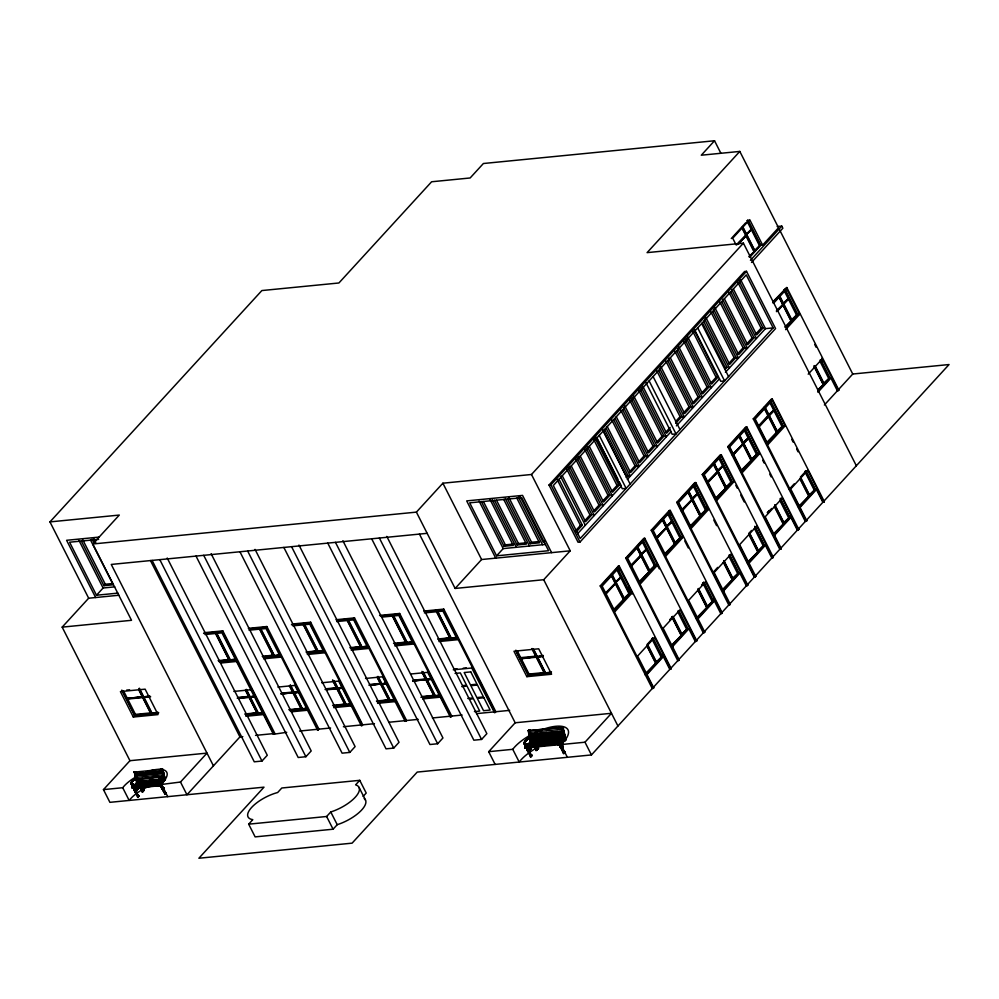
<?xml version="1.0" encoding="UTF-8"?>
<svg xmlns="http://www.w3.org/2000/svg" width="999" height="999" viewBox="0 0 999 999"><rect width="100%" height="100%" fill="white"/><g stroke="black" fill="none" stroke-linecap="round" stroke-linejoin="round"><path stroke-width="1.5" d="M136.463 780.818C135.439 778.571 132.268 780.581 132.068 782.454C132.168 786.638 133.878 784.24 132.667 785.476M135.752 775.686L136.226 779.195L164.398 776.335L163.898 774.7L135.452 777.472C134.203 779.682 128.047 783.491 133.279 786.076C134.902 784.839 132.318 783.853 133.304 785.414M161.001 782.754C155.444 781.181 162.937 774.65 163.499 777.996M132.58 785.364C129.545 781.43 135.402 780.119 136.026 777.422M159.778 782.804C156.793 780.793 162.288 775.274 162.787 775.524M163.274 777.322C161.289 777.122 163.811 774.25 163.361 775.499L162.487 775.649M525.599 745.803C521.203 741.82 528.471 739.173 529.458 736.213L563.461 732.854L563.648 730.943L563.461 732.854M559.353 742.482C553.496 739.984 562.35 733.766 562.712 733.703M133.854 787.724C133.966 792.844 137.937 790.034 137.562 786.663M138.187 786.75C138.524 790.134 134.553 792.632 134.503 787.662M161.089 784.552L161.688 787.437L163.411 787.687M525.174 743.706C524.787 741.233 527.497 738.323 529.907 739.01C531.056 738.486 524.65 738.973 524.587 742.245C523.688 744.829 527.06 746.852 524.975 743.144C524.113 739.834 533.091 736.363 529.308 737.137M557.554 740.509C555.619 735.439 566.908 735.539 561.613 735.676C557.08 735.114 559.153 744.705 558.104 740.546M137.625 782.791L137.55 783.678L140.559 783.441M565.372 740.759L565.559 740.034M162.65 775.586C160.702 777.01 155.956 780.144 159.74 783.341M562.961 746.865L561.051 746.066L561.088 743.181M565.197 740.684L563.811 739.735L564.56 737.612M529.895 730.132L529.083 730.506L531.243 741.62L524.712 747.065L525.262 748.189L527.372 748.201L531.181 756.705L530.394 756.78L528.121 750.936M557.792 743.83L558.903 743.593L557.792 743.83L558.329 744.929L560.439 744.942L564.248 753.446L563.461 753.533L559.69 745.192L560.839 745.541M559.84 744.218L563.161 743.606C556.955 745.142 562.999 741.096 559.29 744.842M529.12 730.569L528.159 730.706L563.224 727.197L563.886 730.856L561.888 731.006C560.339 718.656 564.472 738.011 564.997 739.26L560.764 743.468M560.776 745.254L559.34 744.28L560.277 743.206M132.904 785.464C131.693 783.753 134.89 785.614 133.054 784.727M137.625 787.349L138.574 787.387M137.612 787.237L144.58 786.65M138.024 780.656C138.961 782.991 137.425 783.965 136.963 782.979L133.878 785.689M136.551 781.293L134.141 771.752M134.765 775.549L135.564 775.474L134.565 771.715L135.589 775.224M163.724 778.908L161.613 769.03L162.862 773.051L134.915 775.798M161.089 769.492L161.888 772.876L163.549 772.677L162.8 772.876C162.687 772.077 160.752 768.056 162.737 769.33C164.385 775.187 166.633 787.075 163.674 773.139M562.986 734.402L563.411 733.628L562.375 733.878M530.756 738.723L529.732 738.161L530.344 736.887M136.513 783.104L137.325 781.493L134.678 771.79M163.774 779.969L163.599 778.621L164.698 779.382M164.498 779.595L164.398 780.556M530.457 741.258L528.908 734.515M558.366 744.829A1.523 0.999 84.4 0 1 557.879 743.868L562.961 739.272L563.399 736.85M526.411 747.09L525.998 746.191C528.646 743.593 525.474 745.029 525.924 744.193M559.552 742.095L559.428 740.971M559.428 742.644C561.163 742.432 559.353 739.347 559.203 741.47M159.615 785.576L159.066 784.502L159.902 782.954M159.803 785.614L161.613 784.115L160.364 785.414L159.053 784.252C161.726 784.34 159.54 780.169 159.703 782.579M563.224 732.891L562.812 734.902L563.823 735.464M564.298 740.771L565.372 737.412L563.461 737.687M132.492 788.248L132.417 787.387M526.473 745.379L525.399 745.704M526.148 745.479L524.812 747.115L530.856 742.432M138.024 780.881L138.187 783.591L138.224 781.992M136.726 779.932L135.789 779.307L136.101 778.196M163.361 775.499L162.899 776.585L164.148 778.096M134.977 785.776L135.389 785.139L134.753 785.426M558.728 741.033L559.477 742.17M559.802 741.558L559.29 740.933L559.502 741.857M559.477 741.807L559.428 740.833M565.384 738.748L563.399 738.211M159.915 784.627C162.213 783.666 161.026 786.85 163.661 787.662M139.922 787.449L138.374 787.212M132.78 785.676L132.542 785.951M161.426 784.028L160.664 784.552M529.507 736.95C527.547 738.373 532.18 740.034 530.806 738.648L527.122 738.948M538.523 748.688L536.775 748.9L538.523 748.688L536.088 750.574L536.6 749.325M135.514 778.333L135.227 779.357L136.151 779.994M565.284 739.21L564.984 740.009M137.338 782.729L137.2 783.403A1.573 1.036 84.4 0 1 136.863 783.778L132.805 787.087A1.873 1.236 84.4 0 0 133.304 788.061L132.742 787.1M163.661 780.132L163.611 780.631A1.598 1.049 84.4 0 1 163.187 781.193L161.214 782.492M163.686 780.431L165.372 779.632M164.448 780.057L136.488 783.016L136.139 783.765M562.937 741.508L562.237 741.57L562.974 741.533M133.204 784.465L133.129 784.977M525.998 746.528L524.712 746.99M526.835 747.714C526.873 752.235 530.806 749.687 530.881 746.74M530.182 742.245L531.293 741.37M531.98 746.715L529.145 750.686M562.262 727.072L563.111 726.997M140.085 787.624L142.857 790.559L144.131 790.134L142.27 791.982L142.67 791.096C142.72 781.405 132.492 796.265 134.565 788.498M525.949 744.143C528.608 745.004 523.976 745.004 526.61 743.88M137.288 783.228L136.576 782.579M164.398 780.269C164.398 782.042 157.28 781.93 160.802 782.579M562.574 733.703C560.027 736.35 569.63 736.101 560.414 736.738M138.549 787.462L138.486 786.663M530.831 746.915L532.579 746.728L530.069 748.763M529.895 742.644L530.207 741.945L565.347 738.448M564.373 738.673L563.186 738.91M564.772 740.247L565.084 739.547M563.024 734.315L562.137 734.452M163.461 780.706L164.448 780.544M559.927 744.105L562.849 741.208M528.034 744.53L529.97 743.119L563.686 739.797L564.048 740.746L560.776 742.694L562.387 741.945M530.956 748.488L529.145 750.349L527.622 747.789M530.107 743.056L530.744 741.845M563.836 739.435L564.148 738.81M135.777 779.07L134.815 779.295M162.899 776.398L161.925 776.623M562.937 745.878L561.251 747.127L559.915 744.605M562.949 746.228C560.814 748.251 564.997 746.84 560.501 747.514M137.05 790.496L134.44 790.696M163.961 787.761C161.938 788.848 165.06 788.111 163.599 787.774M133.067 785.813L136.351 783.378M559.215 741.795L559.902 741.733M564.035 739.01L560.402 739.71M563.686 739.797L560.751 741.932C561.113 744.13 559.278 743.905 560.402 743.194M156.443 785.127L180.494 782.03L206.993 753.109L129.945 760.701L103.459 789.622L109.902 802.334L263.998 787.162L198.888 858.241L352.098 843.156L417.22 772.077L591.445 754.932L670.329 668.806M163.986 788.086L161.701 788.298L160.814 785.963L165.372 794.342L161.701 788.298M530.094 750.261L528.371 750.424M529.245 750.062L530.407 749.812M133.404 787.387L132.73 788.136L132.28 787.249L137.138 783.303L136.251 783.528M529.895 742.532L526.086 745.491L525.037 743.805M132.705 786.176L133.404 785.514M160.24 783.054L161.089 782.791M118.918 595.242L88.674 598.214L49.95 521.903L261.863 290.559L338.911 282.979L431.618 181.768L470.142 177.972L483.391 163.511L714.535 140.759L720.866 153.247M129.945 760.701L62.175 627.135L131.518 620.304L92.807 543.993L119.293 515.072L49.95 521.903M62.175 627.135L88.674 598.214M81.294 540.983L103.971 585.689L105.295 584.24L112.999 583.478M98.664 539.36L69.605 542.22L96.491 595.229L103.109 587.999L114.76 586.85M122.328 690.534L126.486 698.726L141.671 696.578M126.698 699.15L127.36 698.426L143.344 696.852L151.448 712.824L150.787 713.548L134.803 715.122L126.698 699.15L142.682 697.577L143.344 696.852M126.486 698.726L142.457 697.152L143.119 696.428L139.66 689.597M138.686 688.923L142.845 697.115L149.588 695.791M158.766 712.762L151.161 713.511L143.057 697.539L149.8 696.216M134.803 715.122L135.464 714.397L151.448 712.824M133.304 717.032L158.042 714.597L145.13 689.16L120.404 691.595L133.304 717.032L134.64 715.584L157.817 713.298M203.596 633.416L222.14 631.593L222.802 630.869L274.862 733.478L274.201 734.203L273.426 734.277L221.978 632.854L204.97 634.527M151.161 713.511L157.904 712.187M218.931 661.226L229.72 659.502L216.546 633.516M215.572 632.842L229.445 660.189L234.703 659.015M249.201 628.92L266.209 627.247L266.87 626.523L318.931 729.145L318.269 729.857L317.495 729.944L294.905 685.414L277.909 687.087M714.535 140.759L701.286 155.207L739.809 151.423L778.533 227.747L762.637 245.092L760.714 245.279L749.7 257.292M132.954 786.5L160.652 783.716L161.026 784.702L161.826 783.878L161.363 783.041L159.915 784.527L131.943 787.125L132.467 788.086M137.8 796.415L139.136 796.053L137.612 797.077L134.59 790.971M137.612 797.077L138.986 795.753M142.27 791.982L144.131 790.134M262.999 656.88L273.788 655.157L261.301 630.544M259.64 628.496L273.514 655.844L280.307 654.52M739.809 151.423L647.09 252.635L743.406 243.144L856.343 465.759M161.501 784.24L161.251 783.915A25.937 9.928 -26.9 0 0 151.049 770.541M291.446 624.762L309.99 622.939L310.652 622.215L362.712 724.824L362.05 725.549L361.276 725.624L338.686 681.106L321.69 682.779M92.807 543.993L416.396 512.125L442.882 483.204L531.493 474.488L743.406 243.144M237.213 698.176L248.838 697.027L249.5 696.315L246.029 689.472M245.754 690.159L249.213 696.99L254.445 695.828M263.611 712.786L257.542 713.386L249.438 697.414L254.658 696.241M164.91 793.743L166.096 793.081L165.372 794.342M164.723 794.405L166.246 793.381M166.096 793.081L164.823 793.73M245.529 714.572L257.817 712.699L250.387 698.064M257.542 713.386L262.762 712.212M306.78 652.572L317.57 650.849L303.696 623.501M306.481 623.888L303.421 624.188L317.295 651.535L324.088 650.212M242.819 736.638L239.935 736.912L186.95 794.754L180.494 782.03M336.863 620.292L353.858 618.618L354.52 617.894L406.581 720.504L405.919 721.228L405.144 721.303L382.555 676.785L365.559 678.458M281.281 693.843L292.894 692.694L293.556 691.97L290.097 685.139M289.81 685.826L293.281 692.657L298.501 691.483M281.493 694.268L293.768 692.394L301.873 708.366L289.598 710.239M307.68 708.453L301.598 709.053L293.494 693.081L298.713 691.907M273.426 734.277L286.725 732.304M731.28 238.536L742.257 226.548L746.415 234.753L737.437 244.555M745.666 222.839L742.519 226.261L746.69 234.453L751.91 228.746L747.751 220.554M301.598 709.053L306.818 707.879M350.649 648.251L361.438 646.528L348.251 620.554M347.29 619.867L361.163 647.215L366.421 646.041M152.098 560.414L254.27 761.812L261.975 761.051L267.282 755.269L167.22 558.029M736.463 244.655L746.415 234.753M742.257 227.722L745.716 234.553L751.91 228.746M738.686 242.894L746.64 235.165L754.732 251.136L749.75 256.593M746.977 233.841L752.122 229.171L760.227 245.142L755.007 250.849L754.033 250.949L745.941 234.977L752.122 229.171M380.457 616.008L399.001 614.173L399.662 613.461L451.723 716.071L451.061 716.783L450.287 716.87L427.697 672.339L410.701 674.013M738.648 243.893L746.64 235.165M325.062 689.522L336.675 688.386L337.337 687.662L333.878 680.831M332.904 680.144L337.063 688.348L342.282 687.175M351.461 704.145L345.379 704.745L337.275 688.773L342.495 687.599M748.775 256.693L754.732 251.136M754.033 250.949L760.227 245.142M317.495 729.944L318.157 729.22M750.436 260.327L781.78 226.111L782.854 228.222L751.51 262.45M334.827 705.781L345.654 704.058L338.224 689.41M345.379 704.745L350.599 703.571M549.013 485.002L744.58 271.516L746.503 271.316L775.549 328.559L579.982 542.057L578.046 542.245L549.013 485.002L550.936 484.815L746.503 271.316M416.396 512.125L455.119 588.448L481.605 559.527L570.217 550.811L531.493 474.488M395.791 643.806L406.581 642.082L394.093 617.469M392.432 615.421L406.306 642.769L413.099 641.445M196.016 556.081L298.189 757.492L305.894 756.73L311.201 750.948L211.126 553.708M424.575 611.663L443.119 609.84L443.781 609.115L495.841 711.725L495.167 712.449L494.405 712.524L471.815 667.994L453.271 669.829M364.21 798.588A26.111 9.99 -26.9 0 1 360.314 811.388A26.111 9.99 -26.9 0 1 337.225 824.687L333.079 829.207L255.132 836.887L248.676 824.163L252.809 819.642A25.125 9.615 -26.9 0 1 251.648 807.417A25.125 9.615 -26.9 0 1 277.66 792.519L281.805 787.999L359.752 780.331L366.208 793.044L363.099 796.44M481.381 501.598L504.058 546.291L505.382 544.842L514.622 543.931M496.59 555.831L548.588 550.711L521.703 497.714L469.692 502.834L496.59 555.831L503.209 548.601L545.354 544.455M368.931 685.214L380.544 684.065L381.206 683.341L377.747 676.51M377.472 677.197L380.931 684.028L386.151 682.854M370.592 685.489L381.431 683.766L369.805 684.914M395.329 699.824L389.248 700.424L381.143 684.452L386.376 683.279M494.48 500.299L517.157 545.004L518.481 543.556L526.186 542.794M361.276 725.624L361.938 724.899M507.579 499.013L530.257 543.718L531.58 542.27L539.285 541.508M377.247 701.598L389.523 699.737L382.105 685.102M389.248 700.424L394.468 699.25M438.461 639.61L450.699 637.749L436.825 610.401M436.538 611.076L450.424 638.423L457.217 637.1M239.935 551.76L342.108 753.171L349.812 752.409L355.107 746.628L255.045 549.388M544.705 540.971L543.381 542.42L520.017 496.366M427.697 672.339L428.359 671.615M412.612 680.906L425.686 679.62L426.348 678.895L422.889 672.065M421.915 671.39L426.073 679.582L431.293 678.408M412.837 681.33L426.561 679.32L434.665 695.292L420.941 697.302M440.472 695.379L434.39 695.978L426.286 680.007L431.506 678.833M772.801 301.848L786.812 287.512L838.873 390.122L837.374 390.796L830.931 378.072L817.919 392.27M772.764 302.847L786.812 287.512M773.713 303.134L786.712 288.936L799.625 314.385L785.614 329.67M776.448 310.677L783.403 304.033L779.245 295.841M779.245 297.015L782.704 303.846L788.898 298.039L784.739 289.847M575.412 530.881L580.431 525.412L582.355 525.224L558.99 479.17M584.552 520.916L589.997 514.972L591.92 514.785L567.869 467.37M593.556 511.088L599 505.132L600.923 504.945L576.873 457.542M602.559 501.248L608.004 495.304L609.939 495.117L585.889 447.714M611.563 491.421L617.02 485.477L618.943 485.289L594.892 437.874M629.582 471.753L635.027 465.809L636.95 465.621L613.586 419.568M638.586 461.925L644.03 455.981L645.966 455.794L622.602 409.74M647.589 452.097L653.046 446.141L654.969 445.954L630.918 398.551M656.593 442.257L662.05 436.313L663.973 436.126L639.922 388.711M665.609 432.43L670.142 427.472M675.524 421.603L680.057 416.645L681.98 416.458L658.628 370.404M683.616 412.762L689.06 406.818L690.996 406.63L667.632 360.577M692.619 402.934L698.076 396.99L699.999 396.79L676.635 350.749M701.635 393.107L707.08 387.15L709.003 386.963L684.952 339.56M710.639 383.266L716.083 377.322L718.006 377.135L693.955 329.72M728.646 363.611L734.103 357.654L736.026 357.467L712.662 311.413M737.649 353.771L743.106 347.827L745.029 347.64L721.665 301.586M746.665 343.943L752.11 337.999L754.033 337.799L730.669 291.758M755.669 334.116L761.113 328.159L763.049 327.972L738.998 280.569M777.659 310.002L783.616 304.458L791.72 320.429L785.726 326.973M783.965 303.122L789.11 298.464L797.214 314.435L791.982 320.142L791.021 320.242L783.603 305.594M776.41 311.663L783.403 304.033M782.704 303.846L788.898 298.039M777.634 311.001L783.616 304.458M789.11 298.464L783.89 304.171L791.982 320.142M576.336 531.793L582.355 525.224M591.92 514.785L585.564 521.715L562.2 475.661M600.923 504.945L594.567 511.888L571.203 465.834M609.939 495.117L603.583 502.06L580.219 456.006M618.943 485.289L612.587 492.22L589.223 446.166M626.136 477.435L627.946 475.449L604.582 429.395M636.95 465.621L630.594 472.564L607.23 426.511M645.966 455.794L639.597 462.724L616.246 416.67M654.969 445.954L648.613 452.897L624.562 405.494M663.973 436.126L657.617 443.069L633.566 395.654M670.254 429.27L666.62 433.229L642.569 385.826M675.624 423.401L681.98 416.458M690.996 406.63L684.64 413.574L660.589 366.158M699.999 396.79L693.643 403.733L670.279 357.679M709.003 386.963L702.647 393.906L678.596 346.503M718.006 377.135L711.65 384.078L687.599 336.663M725.199 369.28L727.022 367.295L703.658 321.253M736.026 357.467L729.67 364.41L705.619 317.008M745.029 347.64L738.673 354.583L714.622 307.168M754.033 337.799L747.677 344.742L724.312 298.689M763.049 327.972L756.68 334.915L733.316 288.861M405.144 721.303L405.806 720.591M577.447 533.878L621.341 485.964L619.268 481.88M627.347 479.408L671.378 431.331M676.385 425.874L719.405 378.896M725.411 372.34L765.446 328.646L773.151 327.884L746.253 274.887L553.334 485.489L580.232 538.498L773.151 327.884M434.39 695.978L439.61 694.804M248.676 824.163L326.623 816.495L330.769 811.975A26.111 9.99 -26.9 0 0 355.269 797.214A26.111 9.99 -26.9 0 0 355.607 784.852L359.752 780.331M455.119 588.448L543.718 579.72L570.217 550.811M283.853 547.44L386.026 748.838L393.731 748.089L399.026 742.294L298.963 545.067M784.764 327.06L791.72 320.429M791.021 320.242L797.214 314.435M785.689 327.672L797.689 314.573L799.625 314.385M450.287 716.87L450.949 716.146M327.759 543.119L429.945 744.517L437.649 743.756L442.944 737.974L342.882 540.734M515.884 650.174L520.042 658.378L520.704 657.654L536.688 656.081L533.216 649.25M537.574 657.829L545.004 672.477L544.343 673.201L528.359 674.775L520.267 658.803L535.452 656.643M653.758 687.861L652.272 688.536L600.212 585.926L618.269 566.196L619.243 566.108L671.291 668.718L669.805 669.392L663.348 656.668L646.341 675.237L652.797 687.949L653.758 687.861L637.624 656.056L654.632 637.499L670.766 669.293M696.278 641.445L680.144 609.652L663.136 628.209L679.27 660.014L677.772 660.689L625.724 558.079L643.781 538.349L644.742 538.261L696.803 640.871L695.316 641.545L688.86 628.821L671.852 647.389L672.814 647.29M721.778 613.598L705.644 581.805L688.648 600.362L704.782 632.167L703.284 632.842L651.223 530.232L669.293 510.501L670.254 510.414L722.314 613.024L720.816 613.698L714.372 600.973L697.364 619.542L701.236 627.172M747.289 585.751L731.156 553.958L714.148 572.514L730.281 604.32L728.795 604.994L676.735 502.385L694.804 482.654L695.766 482.567L747.826 585.177L746.328 585.851L739.872 573.126L722.864 591.695L723.838 591.595M772.801 557.904L756.668 526.111L739.66 544.667L755.793 576.473L754.307 577.147L702.247 474.537L720.316 454.807L721.278 454.72L773.326 557.33L771.84 558.004L765.384 545.279L748.376 563.848L749.337 563.748M798.313 530.057L782.18 498.251L765.172 516.82L781.305 548.626L779.807 549.3L727.759 446.69L745.816 426.96L746.777 426.873L798.838 529.482L797.352 530.157L790.896 517.432L773.888 536.001L774.849 535.901M823.813 502.21L807.691 470.404L790.684 488.973L806.817 520.779L805.319 521.453L753.258 418.843L771.328 399.113L772.289 399.026L824.35 501.635L822.851 502.31L816.408 489.585L799.4 508.154L801.972 513.236M758.266 413.748L760.264 411.563M532.242 648.563L536.413 656.768L543.144 655.444M600.212 585.926L601.173 585.826L619.243 566.108M625.724 558.079L626.685 557.979L644.742 538.261M651.223 530.232L652.185 530.132L670.254 510.414M676.735 502.385L677.697 502.285L695.766 482.567M702.247 474.537L703.209 474.438L721.278 454.72M727.759 446.69L728.721 446.59L746.777 426.873M753.258 418.843L754.22 418.743L772.289 399.026M520.267 658.803L536.238 657.23L536.9 656.505M550.811 672.564L544.73 673.164L536.625 657.192L543.369 655.868M695.666 483.991L678.658 502.559L691.57 527.996L708.566 509.428L695.666 483.991L693.743 484.178L706.643 509.615L708.566 509.428M772.19 400.449L755.182 419.018L768.094 444.455L785.102 425.886L772.19 400.449L770.266 400.636L783.179 426.073L785.102 425.886M528.359 674.775L529.02 674.05L545.004 672.477M526.873 676.673L551.598 674.238L538.698 648.801L513.961 651.236L526.873 676.673L528.196 675.237L551.386 672.951M494.405 712.524L495.067 711.8L492.944 707.629M604.882 593.618L615.834 582.629L611.675 574.425M611.663 575.599L615.134 582.429L621.316 576.635L617.157 568.431M630.394 565.771L641.333 554.782L637.175 546.578M637.175 547.752L640.646 554.582L646.828 548.788L642.669 540.584M655.893 537.924L666.845 526.935L662.687 518.731M662.687 519.905L666.146 526.735L672.339 520.941L668.181 512.737M681.405 510.077L692.357 499.088L688.199 490.884M688.199 492.057L691.658 498.888L697.851 493.094L693.693 484.89M706.917 482.23L717.869 471.241L713.711 463.037M713.698 464.21L717.17 471.041L723.351 465.247L719.193 457.043M732.429 454.383L743.368 443.394L739.21 435.189M739.21 436.363L742.682 443.194L748.863 437.4L744.705 429.195M757.929 426.536L767.919 415.634L769.367 415.684L774.587 409.977L782.692 425.949L777.472 431.643L776.498 431.743L768.406 415.771L774.587 409.977M764.722 408.516L768.181 415.347L774.375 409.553L770.217 401.348M606.093 592.956L616.046 583.054L624.15 599.025L614.16 609.927M616.395 581.718L621.54 577.06L629.632 593.031L624.412 598.738L623.451 598.826L616.021 584.19M630.606 566.196L641.558 555.207L649.662 571.178L638.673 583.166M640.859 555.007L647.04 549.213L655.144 565.184L649.924 570.891L648.963 570.978L640.859 555.007L647.04 549.213M657.117 537.262L667.057 527.36L675.162 543.331L665.184 554.233M672.552 521.366L666.37 527.16L672.552 521.366L680.656 537.337L675.436 543.044L674.462 543.131L667.045 528.496M682.617 509.415L692.569 499.512L700.674 515.484L689.685 527.472M692.919 498.176L698.064 493.518L706.168 509.49L700.936 515.197L699.974 515.284L692.544 500.649M708.129 481.568L718.081 471.665L726.186 487.637L716.196 498.538M723.576 465.671L717.382 471.466L723.576 465.671L731.68 481.643L726.448 487.35L725.486 487.437L718.056 472.802M733.641 453.721L743.593 443.818L751.698 459.79L741.708 470.691M743.943 442.482L749.075 437.824L757.18 453.796L751.96 459.49L750.998 459.59L742.894 443.618M759.153 425.874L769.093 415.971L777.197 431.943L767.22 442.844M605.844 593.531L615.834 582.629M615.134 582.429L621.316 576.635M631.356 565.684L641.333 554.782M640.646 554.582L646.828 548.788M656.855 537.837L666.845 526.935M666.146 526.735L672.339 520.941M681.368 511.076L692.357 499.088M691.658 498.888L697.851 493.094M707.879 482.142L717.869 471.241M717.17 471.041L723.351 465.247M732.392 455.382L743.368 443.394M742.682 443.194L748.863 437.4M758.903 426.448L768.88 415.547L764.722 407.342M768.181 415.347L774.375 409.553M606.056 593.955L616.046 583.054M615.347 582.854L621.54 577.06M630.569 567.195L641.558 555.207M657.08 538.261L667.057 527.36M681.593 511.5L692.569 499.512M698.064 493.518L692.831 499.225L700.936 515.197M708.091 482.567L718.081 471.665M733.603 454.72L743.593 443.818M749.075 437.824L743.855 443.531L751.96 459.49M759.115 426.873L769.093 415.971M808.203 374.188L822.202 358.903L838.336 390.709M371.678 538.786L473.863 740.197L481.568 739.435L486.863 733.653L386.8 536.413M544.73 673.164L551.473 671.84M613.199 610.014L624.15 599.025M623.451 598.826L629.632 593.031M638.711 582.167L649.662 571.178M648.963 570.978L655.144 565.184M664.21 554.32L675.162 543.331M674.462 543.131L680.656 537.337M689.722 526.473L700.674 515.484M699.974 515.284L706.168 509.49M716.233 497.539L726.186 487.637M725.486 487.437L731.68 481.643M740.746 470.779L751.698 459.79M750.998 459.59L757.18 453.796M766.258 442.932L777.197 431.943M776.498 431.743L782.692 425.949M614.11 610.639L630.119 593.156L632.042 592.969L619.143 567.532L602.135 586.101L615.034 611.538L632.042 592.969M639.622 582.792L655.631 565.309L657.554 565.122L644.642 539.685L627.647 558.254L640.546 583.691L657.554 565.122M665.134 554.944L681.131 537.462L683.066 537.275L670.154 511.838L653.146 530.407L666.058 555.844L683.066 537.275M690.634 527.097L706.643 509.615M716.146 499.25L732.155 481.768L734.078 481.58L721.178 456.143L704.17 474.712L717.07 500.149L734.078 481.58M741.658 471.403L757.667 453.921L759.59 453.733L746.678 428.296L729.682 446.865L742.582 472.302L759.59 453.733M767.17 443.556L783.179 426.073M818.006 389.61L823.95 384.078L814.697 365.846M814.66 366.958L823.251 383.891L829.482 378.034L820.229 359.802M817.981 390.597L823.95 384.078M823.251 383.891L829.482 378.034M817.956 391.271L829.957 378.171L831.892 377.984M495.142 764.41L488.686 751.685L515.172 722.776L611.488 713.286L584.989 742.207L560.914 744.58L567.37 757.292M824.375 404.995L852.746 374.026L949.05 364.548L671.266 667.794M530.656 756.043L532.105 755.244L531.181 756.705M530.394 756.78L532.255 755.531M536.088 750.574L537.599 748.476M532.105 755.244L530.556 756.056M535.939 750.274L537.375 749.487M538.374 748.401L536.451 749.188L533.691 746.777M767.244 512.649L769.242 510.464M647.389 644.155L652.659 638.398L661.9 656.63L656.63 662.387L655.669 662.474L647.077 645.554M669.642 619.855L672.627 616.595L681.88 634.827L671.927 645.679M701.56 585.002L703.671 582.704L712.924 600.936L707.654 606.693L706.693 606.78L698.101 589.86M713.698 571.753L717.682 567.407M751.523 530.457L749.425 532.767L758.666 550.998L763.935 545.242L754.695 527.01M767.707 512.799L771.678 508.466M789.235 489.298L794.205 483.866M804.657 472.465L800.436 477.072L809.689 495.304L814.959 489.547L805.706 471.316M558.778 743.493L560.127 742.02L525.024 745.379M559.502 744.842L560.776 743.343M565.172 751.985L563.736 752.784L565.172 751.985L564.248 753.446M563.461 753.533L565.322 752.272M645.466 673.626L656.368 662.674L647.115 644.442M655.669 662.474L661.9 656.63M670.966 645.779L681.88 634.827M672.589 617.707L681.181 634.627L687.412 628.783L678.159 610.551M696.478 617.931L707.392 606.98L698.139 588.748M706.693 606.78L712.924 600.936M721.99 590.084L732.891 579.133L723.651 560.901M723.613 562.012L732.192 578.933L738.436 573.089L729.183 554.857M747.502 562.237L758.403 551.286L749.15 533.054M749.113 534.165L757.704 551.086L763.935 545.242M773.001 534.39L783.915 523.439L774.662 505.207M774.625 506.306L783.216 523.239L789.447 517.395L780.207 499.163M798.513 506.543L809.427 495.591L800.836 478.658M800.137 478.459L808.728 495.392L814.959 489.547M645.429 674.612L656.368 662.674M681.181 634.627L687.412 628.783M696.453 618.918L707.392 606.98M722.951 589.984L732.891 579.133M732.192 578.933L738.436 573.089M747.464 563.224L758.403 551.286M773.963 534.29L783.915 523.439M783.216 523.239L789.447 517.395M798.488 507.529L809.427 495.591M645.379 675.324L662.387 656.768L664.31 656.58M671.89 646.39L687.899 628.92L689.822 628.733M697.402 618.543L713.398 601.073L715.334 600.886M722.901 590.696L738.91 573.226L740.833 573.026M748.413 562.849L764.422 545.379L766.345 545.179M773.925 535.002L789.934 517.532L791.857 517.332M799.437 507.155L815.434 489.685L817.369 489.485M136.838 790.796L134.665 791.108M525.998 746.191L561.938 742.307M560.914 742.931L561.213 742.307M563.548 740.684L563.149 741.295L563.623 740.621M143.794 790.496L140.06 786.712M133.004 786.438L160.127 783.166M163.848 788.236L161.776 788.436M161.363 783.84L167.695 796.653M563.686 739.572L562.674 739.547M529.87 750.474L527.435 750.761L526.66 748.688M559.577 741.882L558.741 742.707L559.44 742.594L557.417 740.621M526.348 745.029L526.073 744.118L526.036 745.042M560.389 741.37L562.724 739.66A2.56 1.686 84.4 0 0 563.498 737.137L561.987 731.031M563.748 739.56L558.878 744.193M559.752 743.443L561.962 742.282M529.158 744.03L528.096 744.755M530.044 730.244L528.159 730.556L530.007 730.207M563.074 727.022L562.187 727.247L563.061 731.143M142.62 790.833L139.897 788.061L137.887 787.799M531.63 746.902L528.359 750.761M136.688 790.933L135.926 791.071L138.224 787.824M161.064 783.054L164.148 781.006L163.137 781.068M163.212 781.867L163.986 781.355M135.052 786.126L134.715 785.139L162.35 782.417L161.526 782.966L161.913 783.915L162.687 783.403M528.271 730.506L528.921 730.394M161.925 783.84L162.263 783.154L161.726 783.716M134.653 771.902C133.379 771.141 138.624 772.389 136.376 775.149M161.963 769.193L162.712 769.28L161.064 769.38M559.989 744.23L560.439 744.917M562.012 747.389C558.453 746.79 565.834 749.637 562.037 749.837M163.049 788.398L165.397 793.581M133.229 787.761L133.666 788.436M160.989 785.027L161.526 786.163M561.913 734.764L562.949 734.477L559.328 736.837L558.266 740.546L557.392 740.446M135.889 791.083L138.287 796.253M529.445 736.463L564.098 732.717L564.535 734.377L530.207 737.936L529.77 736.263M530.694 739.822L565.009 736.288L564.597 734.615L530.269 738.149L531.418 740.296A2.56 1.686 84.4 0 1 530.631 742.856L525.112 747.177L525.549 748.051M137.375 781.917C136.538 776.36 128.059 782.791 132.717 785.738M525.786 744.155L526.485 745.192M162.862 773.101L164.51 778.533M136.826 779.282L136.776 781.056L165.072 778.708M136.776 781.056L136.388 780.669M135.315 779.495L164.473 776.56L164.46 778.77M529.757 730.244L529.845 730.244A2.023 1.324 84.4 0 0 529.258 730.431M562.15 727.26L561.863 727.085A2.023 1.324 84.4 0 0 561.363 727.272M562.649 729.245L563.623 730.818L562.649 729.245L528.933 732.442L529.27 730.619M537.862 748.9L535.664 747.077M562.337 727.409L563.286 729.008L562.35 727.397L528.184 730.781L528.971 734.502L563.973 731.093L565.471 737.774L563.436 737.949M777.16 226.561L781.78 226.111M745.716 234.553L746.69 234.453M745.504 348.501L747.427 348.314L722.614 299.388M736.5 358.329L738.423 358.142L713.598 309.215M727.022 367.295L725.087 367.495L702.409 322.789M837.911 390.222L838.873 390.122M691.47 407.492L693.393 407.305L668.568 358.379M682.454 417.32L684.39 417.132L659.565 368.206M646.44 456.655L648.363 456.456L623.538 407.542M637.424 466.483L639.36 466.296L615.222 418.731M627.946 475.449L626.023 475.636L602.659 429.582M628.421 476.311L630.344 476.123L606.218 428.559M99.188 537.087L66.596 540.297L95.642 597.527M808.728 495.392L809.689 495.304M782.18 498.251L780.256 498.451L789.934 517.532M427.16 533.329L111.264 564.435L213.436 765.833M824.35 501.635L823.388 501.723L818.456 492.02M799.4 508.154L800.361 508.054M103.971 585.689L113.212 584.777L90.534 540.072M504.058 546.291L513.299 545.379L489.935 499.325M517.157 545.004L526.398 544.093L503.721 499.4M530.257 543.718L539.497 542.807L516.82 498.101M806.817 520.779L805.856 520.866L803.271 515.784M96.491 595.229L117.907 593.119M798.838 529.482L797.876 529.57L791.545 517.095M757.704 551.086L758.666 550.998M780.344 548.713L781.305 548.626M773.326 557.33L772.364 557.417L766.745 546.328M755.793 576.473L754.832 576.56L750.311 567.657M204.258 632.692L222.802 630.869M248.326 628.359L266.87 626.523M292.108 624.05L310.652 622.215M335.976 619.73L354.52 617.894M379.57 615.434L399.662 613.461M423.688 611.088L443.781 609.115M210.851 633.304L215.185 632.879L229.058 660.227M252.023 629.245L256.356 628.821M262.7 628.196L265.771 627.896M292.907 625.224L295.804 624.937M342.557 620.329L346.903 619.904L360.776 647.252M384.815 616.171L387.699 615.884M393.956 615.272L398.564 614.822M424.587 612.262L428.921 611.825M249.038 630.194L266.034 628.521L280.557 657.142L263.561 658.816M292.819 625.874L309.815 624.2L324.338 652.822L307.342 654.495M336.688 621.565L353.696 619.88L368.206 648.501L351.211 650.187M381.83 617.12L398.826 615.446L413.349 644.068L394.805 645.891M424.4 612.924L442.944 611.101L457.467 639.722L438.923 641.545M747.826 585.177L746.865 585.264L740.521 572.789M729.32 604.407L730.281 604.32M218.157 660.639L229.72 659.502M262.213 656.306L273.788 655.157M305.994 651.985L317.57 650.849M349.862 647.677L361.438 646.528M393.556 643.368L406.581 642.082M437.674 639.023L450.699 637.749M229.445 660.189L235.577 659.577M273.514 655.844L279.645 655.244M317.295 651.535L323.426 650.936M361.163 647.215L368.831 646.465M406.306 642.769L412.437 642.17M450.424 638.423L456.555 637.824M219.268 661.85L236.276 660.177M263.336 657.517L280.332 655.844M307.118 653.209L324.113 651.535M350.986 648.888L367.994 647.215M394.58 644.592L413.124 642.769M438.698 640.247L457.242 638.423M722.314 613.024L721.353 613.111L713.611 597.864M221.041 662.999L236.501 661.475M697.364 619.542L698.326 619.442M703.808 632.255L704.782 632.167M126.686 690.097L129.595 689.822M695.841 640.958L696.803 640.871M520.042 658.378L536.026 656.805L531.868 648.601M536.413 656.768L542.482 656.168M536.625 657.192L542.707 656.593M142.845 697.115L148.926 696.515M143.057 697.539L150.662 696.79M453.933 669.105L457.018 668.793M463.199 668.194L466.296 667.881M233.841 691.433L250.849 689.76M455.069 673.438L460.339 672.926L466.57 685.214L462.624 685.614M237.874 697.452L249.5 696.315M281.943 693.119L293.556 691.97M325.724 688.811L337.337 687.662M369.593 684.49L381.206 683.341M413.274 680.182L426.348 678.895M238.087 697.876L249.713 696.728M280.707 693.681L293.768 692.394M325.936 689.223L336.101 688.224M413.499 680.606L426.561 679.32M249.213 696.99L255.294 696.39M293.281 692.657L299.363 692.057M337.063 688.348L343.144 687.749M380.931 684.028L387.013 683.428M426.073 679.582L432.155 678.983M238.886 698.463L249.051 697.452L257.155 713.423M249.438 697.414L255.519 696.815M293.494 693.081L299.575 692.482M326.723 689.809L336.888 688.811L344.992 704.782M337.275 688.773L343.356 688.174M381.143 684.452L387.225 683.853M426.286 680.007L432.367 679.407M679.27 660.014L678.309 660.102L672.502 648.663M461.738 686.588L467.008 686.063L473.026 697.939L467.757 698.463M244.743 713.998L257.817 712.699M288.811 709.652L301.873 708.366M332.592 705.344L345.654 704.058M376.461 701.023L389.523 699.737M421.603 696.578L434.665 695.292M245.642 715.009L262.65 713.336M289.71 710.664L308.254 708.84M333.491 706.355L350.487 704.682M377.36 702.035L394.355 700.361M422.502 697.589L441.046 695.766M245.866 716.295L264.41 714.472L263.049 711.8M291.471 711.812L308.479 710.139M333.703 707.654L352.26 705.818M377.572 703.333L396.128 701.51M422.714 698.888L441.271 697.065M469.505 699.175L473.464 698.788L479.695 711.088L474.425 711.6M255.544 735.376L272.552 733.703M299.613 731.043L330.594 727.996M343.394 726.735L374.438 723.676M388.798 722.265L418.194 719.367M432.405 717.969L462.125 715.047M476.511 713.623L509.677 710.364M561.438 727.072L563.036 727.01M561.226 727.309L563.174 727.16M161.076 769.205L162.612 769.218M133.941 772.052L135.652 772.015M562.849 730.519L563.873 730.781M534.502 733.691L537.574 733.391M543.693 732.779L546.765 732.479M554.42 731.73L557.492 731.43M134.915 772.152L134.74 773.825L162.949 771.078L161.925 769.305M135.714 775.561L134.765 773.938L162.4 771.216L163.611 773.151M553.346 733.678L556.418 733.378M529.408 736.688L530.107 736.625M562.474 733.441L563.174 733.366M134.778 775.574L162.849 773.001M163.586 772.876L162.675 772.414M529.37 736.912L530.057 736.85M562.437 733.666L563.124 733.591M529.245 737.337L530.157 737.062M562.312 734.078L563.224 733.803M529.158 737.537L530.069 737.324M562.225 734.277L563.136 734.065M529.07 737.712L529.957 737.574M528.846 738.024L529.882 737.737M532.355 737.549L535.414 737.25M541.545 736.638L544.617 736.338M552.272 735.589L555.344 735.289M528.721 738.149L529.745 737.949M527.996 738.523L529.832 738.336M527.559 738.711L528.471 738.548M529.17 738.423L530.332 738.486M560.626 735.464L561.538 735.289M562.237 735.164L563.399 735.227M560.189 735.689L563.873 735.389L562.524 735.551M526.698 739.21L528.546 738.923M529.458 738.81L530.794 738.673M559.765 735.951L561.613 735.676M526.286 739.51L527.934 739.198M529.907 739.01L530.769 739.085M559.353 736.251L561.001 735.938M562.974 735.751L563.836 735.826M135.414 778.121L136.251 778.171L135.377 778.321M162.525 775.449L163.212 775.524M526.086 739.672L527.534 739.41M530.107 739.185L532.242 739.51L532.392 740.521L530.382 740.671M559.153 736.413L560.614 736.163M563.174 735.938L563.96 736.001M525.786 739.947L527.16 739.672M530.219 739.372L532.192 739.297M558.853 736.688L560.227 736.413M563.299 736.113L564.06 736.201M135.327 778.508L136.039 778.433M162.45 775.836L163.162 775.773M525.574 740.159L526.798 739.947M530.319 739.572L532.242 739.51M540.496 738.698L543.556 738.398M551.223 737.637L554.283 737.337M558.641 736.9L559.865 736.688M135.202 778.833L135.989 778.596M162.313 776.161L163.112 775.923M525.374 740.396L526.535 740.172M135.027 779.095L135.914 778.808M162.138 776.423L163.024 776.136M525.174 740.646L526.286 740.421M530.332 740.109L564.497 736.738L564.423 737.587M139.835 778.758L142.907 778.458M150.587 777.697L153.646 777.397M526.136 740.596L524.987 740.908L525.899 740.896M531.018 739.135L531.231 740.122L532.167 739.535M540.596 739.223L543.656 738.91M551.323 738.161L554.383 737.861M558.066 737.649L559.203 737.337M560.514 737.25L563.573 736.95M133.916 779.57L135.852 779.407M530.369 740.384L531.331 740.296M557.979 737.786L558.965 737.649M563.436 737.137L564.547 737.037M133.367 779.819L134.303 779.595M524.737 741.333L525.736 741.146M557.804 738.074L558.803 737.899M563.461 737.412L565.459 737.274L565.309 736.251M133.017 780.032L136.526 779.782M160.127 777.359L163.636 777.11M524.637 741.533L525.649 741.283M530.394 740.946L532.305 740.671M557.704 738.286L558.728 738.024M132.667 780.281L134.066 780.069M135.614 779.919L136.763 779.869M159.79 777.609L161.189 777.397M162.737 777.247L163.873 777.197M524.55 741.758L525.511 741.558M531.331 741.121L530.294 741.782L565.446 738.273L564.597 737.749M557.617 738.498L558.578 738.311M132.33 780.581L133.579 780.331M135.926 780.094L136.588 780.119M159.44 777.909L160.702 777.659M163.037 777.434L163.711 777.447M524.463 741.982L525.449 741.708M557.529 738.723L558.516 738.461M132.155 780.756L133.279 780.544M136.126 780.256L136.813 780.369M159.278 778.096L160.389 777.871M163.237 777.584L163.936 777.697M524.4 742.22L525.337 742.02M557.467 738.973L558.404 738.761M131.918 781.068L132.992 780.793M136.276 780.469L136.925 780.556M159.041 778.396L160.102 778.121M163.399 777.796L164.048 777.884M164.273 777.784L165.06 777.709M524.375 742.344L525.287 742.182M131.781 781.293L132.792 780.993M158.891 778.621L159.902 778.333M524.325 742.607L525.199 742.519L524.313 742.732M131.706 781.418L132.605 781.23M141.92 780.481L136.826 781.206L136.975 782.816L140.647 782.741M149.6 779.72L152.672 779.42M158.829 778.745L159.715 778.558M165.21 778.196L164.41 778.271L163.936 776.685M530.119 742.157L531.081 742.07M557.38 739.485L558.254 739.347M131.581 781.668L132.405 781.543M524.288 743.056L525.149 742.856M530.019 742.457L530.968 742.257M557.355 739.797L558.216 739.61M563.074 739.098L564.173 739.098M131.468 781.93L132.293 781.78M137.275 781.218L136.613 782.13M158.579 779.27L159.403 779.108M524.275 743.219L525.149 743.044M557.355 739.959L558.216 739.784M131.406 782.13L132.243 781.905M136.538 781.568L142.033 780.981M149.713 780.231L152.785 779.919M158.516 779.47L159.353 779.232M163.649 778.895L165.322 778.696M524.288 743.381L525.149 743.219M529.595 742.919L530.569 742.707M557.355 740.122L558.216 739.959M131.356 782.354L132.143 782.167M136.576 781.83L137.462 782.317M158.466 779.682L159.266 779.495M164.573 779.645L163.786 779.457M524.3 743.543L525.149 743.493M131.319 782.579L132.068 782.454M158.429 779.907L159.191 779.782M524.325 743.706L525.199 743.805M131.294 782.816L132.043 782.604M158.404 780.144L159.153 779.932M163.711 779.42L165.384 779.807M524.375 744.03L525.237 744.005M557.454 740.783L558.304 740.759M558.828 740.709L559.677 740.621M131.281 782.929L132.018 782.754M136.588 782.342L137.387 782.267M158.404 780.256L159.128 780.082M163.711 779.67L165.422 779.632M524.425 744.193L525.299 744.205M525.624 744.068L526.773 743.968M131.281 783.228L132.005 782.991M158.404 780.556L159.116 780.331M524.463 744.355L526.923 744.13M557.542 741.096L559.989 740.883M131.294 783.378L132.005 783.166M136.538 782.804L164.61 780.094L164.473 778.483M527.022 744.367L524.587 744.655L527.072 744.617M557.654 741.408L560.089 741.108M131.306 783.541L132.018 783.503M527.971 744.58L561.738 741.208L562.05 742.207M131.331 783.691L132.055 783.778M136.426 783.204L137.213 783.129M146.791 782.142L151.386 781.693M157.53 781.081L160.602 780.781M524.712 744.929L527.047 744.867M557.779 741.67L560.114 741.62M131.356 783.853L132.105 783.978M158.479 781.181L159.216 781.305M524.862 745.167L527.197 745.079M557.929 741.907L560.277 741.82M131.431 784.165L132.18 784.277M136.925 783.566L131.943 786.925M137.587 783.466L138.224 783.403M158.554 781.505L159.266 781.505M131.481 784.327L132.218 784.377M132.655 784.29L133.367 784.24M157.455 781.78L160.527 781.48M525.212 745.566L559.939 742.082M561.5 742.095L562.175 741.932M131.531 784.49L133.516 784.352M136.351 784.078L164.111 781.305M131.656 784.789L133.654 784.527M158.766 782.117L160.777 781.855M131.781 785.064L133.766 784.764M135.502 784.627L161.676 782.017M131.856 785.189L133.716 785.039M158.978 782.517L160.939 782.342M131.93 785.314L133.816 785.239M559.602 743.293L562.674 742.994L559.552 743.493M132.093 785.539L133.966 785.464M159.216 782.866L160.964 782.679M132.268 785.726L160.964 782.941L159.053 784.402M559.565 743.618L562.662 743.431M524.75 747.24L558.978 744.043L559.178 744.705M524.812 747.452L526.223 748.101M538.236 746.116L543.069 745.691M547.452 745.204L552.347 744.742M557.879 744.193L559.39 744.73M525.899 747.639L524.887 747.402M530.769 747.077L532.255 746.927M533.778 746.815L537.412 749.3L536.6 749.562M557.954 744.392L560.689 744.23M524.975 747.826L526.048 747.889M526.485 747.739L527.372 748.201M530.656 747.427L532.005 747.152M534.015 746.965L534.964 746.99M558.041 744.567L559.228 744.779L558.916 743.855M559.527 744.442L560.689 744.38M103.459 789.622L122.715 787.724A25.937 9.928 -26.9 0 1 136.638 776.498M488.686 751.685L512.762 749.312A32.455 12.413 -26.9 0 1 530.444 735.052M525.137 748.064L560.689 744.53M161.613 784.115L161.089 784.615L160.602 783.778M530.531 747.751L531.555 747.689M527.697 748.513L526.585 748.251L527.659 748.226M530.444 747.964L531.48 747.814M559.665 745.054L560.726 744.967M132.83 787.399L132.268 787.949M136.476 787.087L141.209 786.638M145.692 786.188L150.325 785.676M530.357 748.164L531.331 748.076M132.08 787.574L132.917 787.599M137.487 787.15L142.62 786.65M151.823 785.726L147.028 786.213L161.751 784.977M155.856 785.339L161.763 784.677M526.698 748.838L527.772 748.788M530.269 748.363L531.193 748.363M138.249 797.015L134.141 787.824L132.168 787.761L162.013 785.414M526.723 748.975L527.509 748.9M559.802 745.729L560.576 745.641M133.167 788.024L132.492 787.649M133.466 787.849L134.49 787.799M137.4 787.637L161.826 785.202M526.76 749.125L527.859 749.063M529.97 748.95L530.981 748.813M559.827 745.866L560.938 745.816M526.848 749.412L527.984 749.325M529.87 749.125L530.906 748.963M559.915 746.153L561.051 746.066M133.629 788.248L134.528 788.223M137.325 787.949L161.651 785.551M526.885 749.55L528.109 749.562M529.757 749.312L530.744 749.262M559.964 746.29L561.176 746.303M137.238 788.248L138.449 788.011M139.523 787.861L140.472 787.949M160.702 785.389L161.688 785.826M526.985 749.824L528.259 749.774M529.545 749.662L530.669 749.4M560.052 746.565L561.326 746.515M137.188 788.398L138.212 788.248M139.897 788.061L140.697 788.099M527.047 749.962L528.421 749.949M529.42 749.824L530.494 749.687M560.114 746.703L561.488 746.703M562.487 746.565L563.274 746.49M133.766 788.898L134.628 788.773M137.1 788.686L138.074 788.436M140.135 788.223L140.921 788.273M160.889 786.225L161.751 786.101M527.16 750.224L528.596 750.099M536.575 749.287L537.412 749.3M560.227 746.965L561.663 746.852M562.312 746.802L563.161 746.653M133.841 789.185L134.715 789.048M137.025 788.91L137.887 788.748M140.359 788.398L141.071 788.411M160.964 786.513L161.826 786.388M527.222 750.361L530.219 750.074M560.289 747.102L563.299 746.827M133.891 789.322L134.815 789.322M136.95 789.085L137.837 788.873M161.001 786.65L161.925 786.65M527.36 750.636L528.146 750.561M536.438 749.812L537.1 749.75M560.427 747.377L561.213 747.302M561.525 747.177L563.161 747.002M133.928 789.46L134.615 789.535M136.875 789.26L137.737 789.123M161.089 786.937L161.738 786.875M536.251 750.012L536.913 749.962M134.028 789.747L134.927 789.585M136.813 789.435L137.637 789.385M161.139 787.075L162.05 786.912M527.435 750.761C530.307 749.762 531.093 757.267 531.218 755.768M134.078 789.884L135.065 789.822M136.651 789.759L137.575 789.522M161.189 787.212L162.175 787.15M527.584 751.023L528.983 751.173M134.191 790.147L135.202 790.047M136.563 789.909L137.45 789.784M161.301 787.487L162.325 787.374M527.659 751.148L529.033 751.273M560.889 748.126L562.112 748.014M134.241 790.284L135.365 790.234M136.388 790.209L137.325 790.034M161.363 787.612L162.487 787.574M527.822 751.385L529.22 751.51M561.063 748.351L562.287 748.251M134.365 790.559L135.527 790.409M136.301 790.346L137.188 790.271M162.65 787.736L161.488 787.886L164.161 787.824M527.996 751.61L529.383 751.748M561.276 748.626L562.449 748.488M528.209 751.885L529.557 751.997M561.475 748.913L562.624 748.75M528.409 752.172L529.72 752.259M561.675 749.213L562.787 749M134.815 791.358L135.876 791.32M142.82 790.534L144.281 790.434M161.925 788.698L162.999 788.648M529.095 752.609L529.87 752.534M561.188 747.677L562.937 749.275M134.89 791.483L135.976 791.545L135.052 791.732M142.52 790.721L143.294 790.808M162.013 788.823L163.087 788.873L162.175 789.06M528.596 752.472L529.57 752.697M561.863 749.512L562.637 749.437M529.245 752.884L530.019 752.809M562.162 749.35L563.099 749.55M135.14 791.845L136.164 791.82M162.263 789.185L163.287 789.148M528.783 752.771L530.169 753.084M135.34 792.132L136.339 792.07M162.462 789.472L163.449 789.41M529.92 753.346L528.971 753.096M562.212 750.162L562.999 750.087M135.202 791.22L136.501 792.332M142.12 791.683L142.919 791.92M162.325 788.548L163.624 789.66M530.307 753.371L529.532 753.446L530.369 755.631M562.312 749.625L564.348 752.634M135.539 792.432L136.189 792.369M162.662 789.759L163.299 789.697M529.308 753.758L530.444 753.658M562.375 750.499L563.511 750.411M135.739 792.744L136.663 792.607M162.849 790.072L163.786 789.934M135.864 792.394L136.826 792.881M162.974 789.734L163.936 790.209M529.458 754.095L530.569 753.958M562.524 750.836L563.648 750.711M135.926 793.056L136.563 792.994M163.037 790.384L163.686 790.321M529.607 754.445L530.694 754.27M562.674 751.198L563.761 751.011M136.101 793.381L136.975 793.156M163.224 790.709L164.086 790.484M136.176 792.944L137.125 793.443M163.299 790.271L164.236 790.771M529.745 754.807L530.856 754.707M562.812 751.548L563.923 751.448M136.276 793.718L136.913 793.656M163.399 791.046L164.036 790.983M530.107 754.857L530.931 754.907M562.599 750.187L563.998 751.66M136.476 793.506L137.263 793.73M163.599 790.833L164.385 791.071M530.169 755.057L530.993 755.119M563.199 751.66L564.073 751.86M136.438 794.055L137.4 794.03M163.561 791.383L164.523 791.358M530.244 755.256L531.093 755.394M563.236 751.797L564.16 752.135M136.601 794.405L137.25 794.342M163.724 791.732L164.36 791.67M530.307 755.469L531.143 755.556M563.336 752.072L564.21 752.309M136.626 793.793L137.537 794.33M163.736 791.133L164.648 791.658M563.386 752.247L564.298 752.509M136.763 794.754L137.662 794.63M163.873 792.095L164.785 791.97M564.398 752.709L563.448 752.422M136.9 795.117L137.837 795.079M164.023 792.444L164.96 792.407M136.9 794.392L137.912 795.279M164.011 791.72L165.035 792.607M137.225 795.204L137.987 795.479M164.335 792.532L165.11 792.806M137.325 795.479L138.062 795.691M164.435 792.806L165.185 793.019M137.4 795.679L138.149 795.928M164.51 793.006L165.26 793.256M137.45 795.816L138.237 796.128M139.136 796.053L138.337 795.816M164.573 793.194L165.347 793.456M137.537 796.066L138.337 796.328M164.66 793.406L165.447 793.656M138.436 796.34L137.625 796.278M161.601 769.168L161.638 769.155A1.474 0.974 84.4 0 0 161.176 769.267M561.388 747.502L562.05 747.914M558.941 740.871L559.253 741.583M531.406 740.122L530.731 739.972L530.769 741.67M163.199 777.147C159.815 775.973 156.718 781.006 159.84 783.066M160.602 781.817L160.227 782.642L160.814 782.254M135.502 771.877L135.277 771.752A1.474 0.974 84.4 0 0 134.84 771.865M529.632 736.937L529.458 736.213M779.607 229.857L852.746 374.026M814.697 344.455L816.096 347.24M821.727 358.329L823.139 361.101M832.279 379.121L835.801 386.064M762.637 245.092L749.725 219.655L732.717 238.212L736.113 244.917M784.789 289.136L797.689 314.573M820.978 360.452L829.957 378.171M783.778 289.935L787.936 298.139M788.149 298.564L796.253 314.535M819.929 361.201L828.521 378.134M747.801 219.842L760.714 245.279M746.79 220.654L750.948 228.846M751.161 229.27L759.265 245.242M779.507 295.554L783.666 303.746M814.959 365.559L824.212 383.791M778.983 297.302L782.442 304.133M782.654 304.558L790.758 320.529M813.735 365.946L822.976 384.178M746.902 234.877L755.007 250.849M741.995 228.009L745.454 234.84M745.666 235.264L753.77 251.236M740.621 279.72L765.446 328.646M737.749 282.105L761.113 328.159M731.618 289.56L756.43 338.474M728.746 291.945L752.11 337.999M791.732 439.323L793.131 442.107M796.653 449.038L798.064 451.81M805.756 470.604L815.434 489.685M719.742 301.773L743.106 347.827M769.942 402.809L773.413 409.64M773.626 410.065L781.73 426.036M804.744 471.403L813.998 489.635M764.984 407.055L769.143 415.259M769.367 415.684L777.472 431.643M763.76 407.442L767.919 415.634M768.131 416.059L776.235 432.03M799.874 478.758L808.466 495.679M710.739 311.601L734.103 357.654M704.595 319.056L729.42 367.969M754.22 418.743L806.28 521.353M701.673 323.564L728.558 376.561M697.702 327.897L724.587 380.906L720.729 381.281L694.53 329.633M762.699 460.239L764.11 463.012M769.742 474.113L771.141 476.885M744.755 428.484L757.667 453.921M744.442 430.656L747.901 437.487M748.114 437.912L756.218 453.883M779.894 500.561L788.486 517.482M692.719 331.268L716.083 377.322M739.485 434.902L743.643 443.106M774.924 504.92L784.178 523.151M738.948 436.65L742.407 443.481M742.632 443.906L750.724 459.877M774.362 506.605L782.954 523.526M686.588 338.711L711.4 387.637M683.716 341.096L707.08 387.15M728.721 446.59L780.768 549.2M774.537 537.275L779.045 546.178M677.572 348.551L702.397 397.465M674.712 350.936L698.076 396.99M735.788 485.314L737.2 488.086M740.709 495.029L744.23 501.96M719.929 457.667L732.155 481.768M754.745 526.298L764.422 545.379M718.93 458.504L722.389 465.334M722.614 465.759L730.706 481.73M754.395 528.409L762.974 545.329M665.696 360.764L689.06 406.818M713.973 462.749L718.131 470.954M718.343 471.378L726.448 487.35M713.436 464.498L716.907 471.328M717.12 471.753L725.224 487.724M748.85 534.453L757.442 551.373M656.693 370.592L680.057 416.645M703.209 474.438L755.269 577.047M653.109 376.573L679.994 429.582M649.138 380.919L676.023 433.916L672.177 434.29L645.978 382.654M706.755 506.231L708.166 509.003M713.798 520.092L716.608 525.649M729.919 555.506L738.91 573.226M693.418 486.351L696.89 493.181M697.102 493.606L705.207 509.577M728.883 556.256L737.474 573.176M641.558 387.874L666.37 436.8M638.686 390.259L662.05 436.313M688.461 490.596L692.619 498.801M723.913 560.614L733.166 578.846M687.924 492.345L691.395 499.175M691.608 499.6L699.712 515.571M723.338 562.3L731.93 579.22M632.542 397.702L657.367 446.628M629.682 400.087L653.046 446.141M677.697 502.285L729.757 604.894M620.666 409.927L644.03 455.981M669.293 510.501L671.403 514.66M684.765 541.008L688.286 547.939M668.905 513.361L681.131 537.462M703.721 581.992L713.398 601.073M667.906 514.198L671.378 521.028M671.59 521.453L679.695 537.425M702.709 582.792L711.962 601.023M662.949 518.444L667.107 526.648M667.332 527.072L675.436 543.044M698.401 588.461L707.654 606.693M611.663 419.755L635.027 465.809M661.725 518.831L665.883 527.022M666.096 527.447L674.2 543.419M697.839 590.147L706.43 607.067M603.221 431.031L630.107 484.04M652.185 530.132L704.245 632.742M599.25 435.377L626.136 488.374L622.29 488.748L596.091 437.112M597.215 438.386L617.894 479.158M593.656 439.423L617.02 485.477M657.854 566.083L659.265 568.856M642.719 539.872L655.631 565.309M678.908 611.201L687.899 628.92M641.708 540.684L645.866 548.876M646.078 549.3L654.183 565.272M677.859 611.95L686.45 628.883M587.512 446.865L612.337 495.791M638.136 547.664L641.608 554.495M641.82 554.92L649.924 570.891M672.889 616.308L682.142 634.54M636.912 548.039L640.371 554.87M640.596 555.294L648.688 571.266M671.665 616.683L680.918 634.914M584.64 449.25L608.004 495.304M578.508 456.693L603.334 505.619M626.685 557.979L678.733 660.589M575.636 459.078L599 505.132M569.505 466.533L594.318 515.459M618.269 566.196L620.379 570.367M628.821 587L632.342 593.93M662.599 653.558L668.93 666.033M617.207 567.719L630.119 593.156M652.709 637.687L662.387 656.768M566.633 468.918L589.997 514.972M616.895 569.892L620.354 576.723M620.579 577.147L628.671 593.119M651.698 638.486L660.938 656.73M611.937 574.138L616.096 582.342M616.308 582.767L624.412 598.738M648.039 645.454L656.63 662.387M610.714 574.525L614.872 582.717M615.084 583.141L623.189 599.113M646.815 645.841L655.406 662.762M560.501 476.361L585.314 525.287M557.067 479.358L580.431 525.412M550.936 484.815L579.982 542.057M601.173 585.826L653.234 688.436M551.598 552.647L522.552 495.404L466.695 500.899L495.741 558.141M518.369 497.165L542.532 544.73M508.903 497.564L531.58 542.27M505.269 498.464L529.408 546.028M543.718 579.72L617.931 726.011M496.491 500.212L518.481 543.556M492.17 499.75L516.308 547.315M483.391 501.498L505.382 544.842M479.07 501.036L503.209 548.601M584.989 742.207L591.445 754.932M533.603 649.213L537.075 656.043M537.287 656.468L545.392 672.439M536.238 657.23L544.343 673.201M442.882 483.204L481.605 559.527M517.245 650.824L520.704 657.654M520.929 658.079L529.02 674.05M515.971 651.136L528.196 675.237M419.455 534.09L515.172 722.776M472.477 667.282L475.299 672.839M478.833 679.795L482.355 686.75M488.012 697.889L491.533 704.844M443.119 609.84L495.167 712.449M512.762 749.312L519.218 762.037A32.455 12.413 -26.9 0 1 540.958 745.641M437.2 610.352L451.086 637.712M436.163 611.113L450.037 638.473M379.383 538.036L481.568 739.435M429.046 672.964L450.262 714.784M399.001 614.173L451.061 716.783M423.276 672.027L426.735 678.858M426.948 679.283L435.052 695.254M393.781 616.071L406.968 642.045M422.227 672.789L425.686 679.62M425.899 680.044L434.003 696.016M392.045 615.459L405.919 642.807M335.464 542.357L437.649 743.756M383.216 676.061L402.347 713.773M353.858 618.618L405.919 721.228M378.134 676.473L381.593 683.304M381.805 683.728L389.91 699.7M348.639 620.516L361.825 646.49M377.085 677.235L380.544 684.065M380.769 684.49L388.861 700.461M291.558 546.678L393.731 748.089M346.141 693.768L361.251 723.538M309.99 622.939L362.05 725.549M334.253 680.794L337.724 687.624M337.937 688.049L346.041 704.02M304.083 623.463L317.957 650.811M332.517 680.182L336.675 688.386M303.034 624.225L316.908 651.573M247.64 550.998L349.812 752.409M359.053 787.399L365.497 800.124M266.209 627.247L318.269 729.857M290.484 685.102L293.943 691.932M294.156 692.357L302.26 708.328M260.989 629.145L274.176 655.119M289.435 685.863L292.894 692.694M293.107 693.119L301.211 709.09M259.253 628.533L273.127 655.881M203.721 555.332L305.894 756.73M330.769 811.975L337.225 824.687M326.623 816.495L333.079 829.207M251.511 689.035L255.582 697.065M265.11 715.833L270.642 726.735M222.14 631.593L274.201 734.203M246.416 689.435L249.875 696.266M250.1 696.69L258.204 712.662M216.933 633.478L230.107 659.465M245.367 690.197L248.838 697.027M159.803 559.652L261.975 761.051M150.437 560.514L239.935 736.912M93.694 538.336L95.767 542.407M92.083 539.135L94.143 543.219M82.617 539.535L105.295 584.24M78.983 540.434L103.109 587.999M139.348 688.199L143.506 696.39M143.731 696.815L151.823 712.786M138.998 690.321L142.457 697.152M142.682 697.577L150.787 713.548M123.689 691.171L127.148 698.001M127.36 698.426L135.464 714.397M121.728 690.147L134.64 715.584M122.715 787.724L129.171 800.436A25.937 9.928 -26.9 0 1 150.974 785.439M526.373 747.152L525.936 746.278L559.64 742.956L560.089 743.83L559.702 742.869M162.737 769.28L134.041 772.152M161.95 769.367L162.387 771.103M563.036 741.483L562.749 740.471L528.958 743.855L529.32 744.804M525.811 747.452L525.686 747.04A1.523 0.999 84.4 0 0 526.261 747.989M163.374 774.837L163.873 776.485M135.702 775.724L137.35 781.218M529.145 730.681L529.782 734.165L528.821 734.265L563.898 731.131M134.365 788.661L133.741 788.76M563.486 732.954L563.923 734.615M562.924 731.181L564.36 736.763M529.32 734.49L529.757 736.163M565.372 737.412L566.046 740.047M563.973 734.827L564.398 736.5M162.4 771.216L162.8 772.876L162.213 770.466M528.946 732.567L529.27 734.265M541.458 729.907A32.455 12.413 -26.9 0 1 566.47 728.059A32.455 12.413 -26.9 0 1 560.914 744.58M534.502 732.916A32.455 12.413 -26.9 0 1 537.287 731.618M145.842 772.215A25.937 9.928 -26.9 0 1 149.775 770.891M159.628 785.476A1.873 1.236 84.4 0 1 159.141 784.502M470.779 671.89L464.185 672.539L470.429 684.839L477.01 684.19L470.779 671.89M477.447 685.039L470.854 685.689L476.885 697.564L483.466 696.915L477.447 685.039M483.903 697.764L477.31 698.413L483.553 710.701L490.134 710.052L483.903 697.764M565.109 736.8L564.447 736.663L565.147 738.498L565.109 736.8"/></g></svg>
